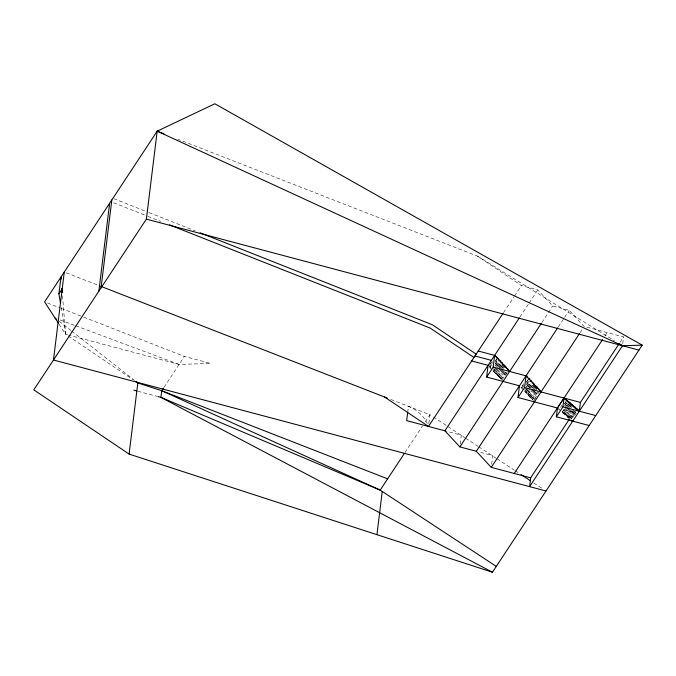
<?xml version="1.0" encoding="UTF-8"?>
<svg xmlns="http://www.w3.org/2000/svg" width="676" height="676" viewBox="0 0 676 676"><rect width="100%" height="100%" fill="white"/><g stroke="black" fill="none" stroke-linecap="round" stroke-linejoin="round"><path stroke-width="0.51" stroke-dasharray="3.38 2.54" d="M407.687 412.512L408.448 406.335A29.769 24.446 33.4 0 1 427.308 423.582M428.837 423.506L429.919 414.709L390.314 399.262M460.229 444.005L461.311 435.175L444.892 430.806M490.877 368.344L490.049 366.612L492.787 362.471M497.435 367.49L494.705 371.631L493.683 371.361L495.956 367.313M498.373 368.496L495.643 372.637L494.612 372.366L494.705 371.631M499.851 368.673L496.573 373.642L495.55 373.372L495.643 372.637M501.33 368.851L497.511 374.648L496.48 374.377L496.573 373.642M502.817 369.028L498.44 375.653L497.418 375.383L497.511 374.648M503.206 370.862L499.378 376.659L498.356 376.388L498.44 375.653M504.135 371.868L500.308 377.664L499.285 377.394L499.378 376.659M505.614 372.045L501.246 378.67L500.223 378.399L500.308 377.664M501.246 378.67L501.153 379.405L506.079 371.944M491.646 464.243L492.711 455.632L478.236 451.779M524.001 385.59L522.362 388.075L521.357 387.804L523.63 383.757M528.286 388.776L526.097 392.097L525.075 391.826L527.356 387.77M529.764 388.954L527.035 393.102L526.012 392.832L526.097 392.097M530.153 390.787L527.973 394.108L526.942 393.838L527.035 393.102M532.73 389.308L528.902 395.114L527.88 394.835L527.973 394.108M534.209 389.486L529.84 396.119L528.809 395.84L528.902 395.114M535.147 390.491L530.77 397.125L529.747 396.846L529.84 396.119M535.536 392.325L531.708 398.13L530.685 397.851L530.77 397.125M537.564 391.674L532.637 399.136L531.615 398.857L531.708 398.13M532.637 399.136L532.553 399.862L538.561 390.753M566.53 407.408L563.252 412.385L562.229 412.115L568.854 401.62M568.034 407.408L564.207 413.205L563.184 412.935L563.252 412.385M568.989 408.228L565.17 414.033L564.139 413.754L564.207 413.205M569.403 409.876L566.125 414.853L565.102 414.582L565.17 414.033M570.358 410.704L567.08 415.672L566.057 415.402L566.125 414.853M571.862 410.695L568.034 416.5L567.012 416.222L567.08 415.672M573.366 410.687L568.998 417.32L567.967 417.05L568.034 416.5M574.321 411.515L569.952 418.14L568.93 417.869L568.998 417.32M573.248 417.253L573.848 412.36L563.226 409.538M622.74 343.78L623.585 336.944L584.182 326.466L569.2 310.368L552.782 306L537.809 289.911L521.39 285.542L477.493 256.128L177.822 139.214M164.091 387.23L184.396 356.429L210.582 363.401L179.115 364.44L68.631 335.059M405.008 452.489L422.382 426.133M425.28 421.74L429.919 414.709L432.496 416.408M503.544 312.608L513.904 296.891M514.478 296.02L521.39 285.542M519.962 316.968L528.598 303.879M529.173 303L537.809 289.911M489.094 365.606L491.283 362.285M492.289 361.364L489.01 366.333L490.049 366.612M489.956 367.347L492.694 363.198M495.339 360.984L497.528 357.672M495.246 361.719L497.435 358.398M495.178 363.646L498.457 358.677M495.094 364.381L497.823 360.232M495.567 365.479L499.395 359.683M493.294 369.527L494.933 367.043M495.474 366.215L499.302 360.409M496.505 366.485L500.325 360.68M493.683 371.361L496.412 367.22M496.961 366.392L500.24 361.415M497.984 366.662L501.262 361.685M494.612 372.366L497.891 367.398M498.44 366.569L501.17 362.42M498.922 367.668L502.2 362.691M495.55 373.372L498.829 368.403M499.378 367.575L502.107 363.426M500.401 367.845L503.13 363.696M496.48 374.377L500.308 368.581M500.857 367.752L503.045 364.432M501.879 368.023L504.068 364.702M497.418 375.383L501.246 369.586M501.786 368.758L503.975 365.437M503.358 368.2L504.997 365.708M498.356 376.388L503.274 368.927M503.814 368.099L504.913 366.443M499.285 377.394L503.662 370.761M500.223 378.399L504.592 371.766M502.183 379.675L507.101 372.222M505.369 375.442L507.008 372.949M541.848 322.587L552.782 306M558.266 326.956L564.021 318.227M564.595 317.357L569.2 310.368M521.357 387.804L524.086 383.664M526.19 382.27L528.919 378.129M526.646 382.177L528.835 378.864M526.579 384.103L528.759 380.791M526.486 384.838L529.215 380.698M526.418 386.765L530.787 380.14M524.686 389.984L526.325 387.5M526.874 386.672L530.702 380.875M527.897 386.942L531.725 381.146M525.075 391.826L527.812 387.678M528.353 386.849L531.632 381.881M528.835 387.948L532.663 382.151M526.012 392.832L528.742 388.683M529.291 387.855L532.57 382.886M530.314 388.125L533.592 383.157M526.942 393.838L530.221 388.861M530.77 388.032L533.499 383.892M532.342 387.475L534.53 384.162M527.88 394.835L531.708 389.038M532.249 388.21L534.437 384.889M533.279 388.48L534.919 385.996M528.809 395.84L533.187 389.215M533.736 388.387L535.375 385.895M534.758 388.658L536.398 386.173M529.747 396.846L534.665 389.393M535.215 388.565L536.305 386.9M535.688 389.663L537.327 387.179M530.685 397.851L535.603 390.398M536.144 389.57L537.243 387.906M531.615 398.857L535.992 392.232M539.592 391.024L533.482 400.868L536.769 395.899M580.152 332.575L582.45 329.085M604.859 336.065L607.166 332.575M560.539 407.442L562.178 404.958M564.207 404.113L565.846 401.628M564.688 403.834L566.327 401.35M564.621 405.769L566.801 402.448M565.094 405.49L567.832 401.341M562.229 412.115L565.508 407.138M566.057 406.31L568.786 402.169M567.08 406.58L569.809 402.44M563.184 412.935L567.012 407.129M567.561 406.301L569.741 402.989M568.584 406.58L570.764 403.259M564.139 413.754L567.967 407.958M568.516 407.129L570.696 403.809M569.538 407.4L571.727 404.087M565.102 414.582L569.471 407.949M570.02 407.121L571.659 404.637M566.057 415.402L570.426 408.769M570.975 407.941L572.614 405.456M567.012 416.222L570.84 410.425M567.967 417.05L572.344 410.416M568.93 417.869L573.848 410.408M569.817 418.469L573.848 412.36M620.129 342.183L623.585 336.944M570.426 417.861L574.803 411.236M570.907 418.968L575.825 411.507M570.84 419.517L576.307 411.228M574.6 415.647L576.239 413.154M492.745 370.355L493.767 370.625M558.401 408.819L559.441 409.098M58.964 324.032L65.589 334.248L67.617 334.789M137.862 391.227L156.942 396.305M60.012 319.909L74.782 325.426M75.763 325.798L179.115 364.44M66.24 272.825L97.682 285.086M47.531 303.034L60.24 307.994M61.22 308.374L82.725 316.765M83.706 317.145L184.396 356.429M113.898 198.685L148.179 212.256M149.159 212.644L195.203 230.871M113.669 202.775L146.979 215.957M147.959 216.345L160.694 221.382M477.493 256.128L614.492 340.788M433.358 416.974L447.115 426.015M447.977 426.581L464.784 437.625M465.654 438.2L477.873 446.228M478.743 446.794L496.108 458.21M496.97 458.776L514.183 470.09M515.044 470.648L519.345 473.479M533.803 482.985L541.653 488.14M61.153 307.31L65.589 334.248L67.33 335.423M68.2 336.006L132.606 379.422M59.234 321.311L70.811 330.395M71.639 331.046L134.516 380.351M558.182 408.684L568.71 418.275M520.892 387.323L523.748 390.39M524.458 391.15L532.308 399.584M489.5 366.865L500.908 379.126M62.496 295.758L65.589 334.248"/><path stroke-width="1.01" d="M60.468 303.169L58.93 293.84L60.992 277.033L61.161 279.112M64.279 272.056L53.472 360.012L546.005 490.996M98.84 291.221L109.639 203.265M101.028 287.908L111.827 199.952M146.388 219.117L157.187 131.161L214.858 103.774L642.2 345.132L492.449 572.226L129.091 454.086L33.8 389.849L146.388 219.117L638.921 350.1M129.091 454.086L137.828 382.946L136.172 381.644M163.507 388.1L161.775 390.728L160.956 397.37L492.449 572.226M376.938 534.665L382.244 491.469M407.687 412.512L406.69 420.641L444.892 430.806L459.874 446.895L476.293 451.264L491.266 467.361L530.668 477.839L569.243 419.348M557.43 408L518.027 397.513L519.464 385.793L486.635 377.056L488.072 365.327L471.654 360.967M486.635 377.056L493.193 367.11L494.629 355.382L478.211 351.021M495.66 355.66L495.567 356.387L496.607 356.666M497.435 358.398L497.528 357.672L496.522 357.401M498.457 358.677L499.302 360.409M500.325 360.68L501.17 362.42M502.2 362.691L503.045 364.432L504.068 364.702M503.045 381.425L503.138 380.689M504.913 366.443L504.997 365.708M505.935 366.713L506.78 368.454M507.803 368.724L507.718 369.459L508.741 369.73M518.027 397.513L524.584 387.568L526.029 375.848L541.003 391.936L540.132 390.196M526.959 376.853L527.052 376.118L493.193 367.11M528.919 378.129L528.835 378.864L529.857 379.135M530.787 380.14L530.702 380.875L531.725 381.146M532.663 382.151L533.499 383.892L534.53 384.162L534.437 384.889L537.327 387.179M534.446 401.882L534.539 401.147M538.265 388.185L538.172 388.911L539.203 389.19M530.668 477.839L529.587 486.635L622.503 345.74L642.2 345.132M589.185 425.525L556.365 416.805L557.438 408L564.004 398.054L579.324 411.202L580.405 402.414L618.405 344.802M556.365 416.805L562.922 406.859L564.004 398.054L578.276 411.076M565.026 398.325L564.959 398.874L565.998 399.153L566.868 400.522L570.764 403.259L570.696 403.809L573.637 405.727L573.569 406.276L574.592 406.555L576.442 408.743L577.465 409.022L577.397 409.571L578.419 409.842L578.352 410.391L579.408 410.67M572.842 420.616L572.775 421.165L571.71 421.021M164.065 133.84L157.187 131.161L44.599 301.893L58.406 323.179M58.93 293.84L62.209 288.872M404.425 453.368L380.191 490.117L160.956 397.37L157.947 396.575M502.969 313.478L428.474 426.438L384.585 397.023M444.892 430.806L519.388 317.847M459.874 446.895L541.273 323.466M476.293 451.264L557.692 327.826M491.266 467.361L579.577 333.445M514.25 473.47L602.561 339.563M474.932 355.99L491.351 360.359M524.584 387.568L580.405 402.414M562.922 406.859L595.742 415.579M133.84 390.162L136.856 390.965M387.627 478.845L161.775 390.728L137.828 382.946L136.087 381.771M100.631 286.244L387.449 398.139M200.104 232.806L432.268 324.717L476.166 354.131M169.507 224.88L430.08 328.029L473.977 357.443M161.775 390.728L380.191 490.117L496.285 566.403M157.187 131.161L622.503 345.74L618.946 343.535M521.069 474.611L530.322 480.687M55.094 318.066L56.75 319.368M494.629 355.382L509.611 371.479M61.913 288.475L62.251 292.632"/></g></svg>
